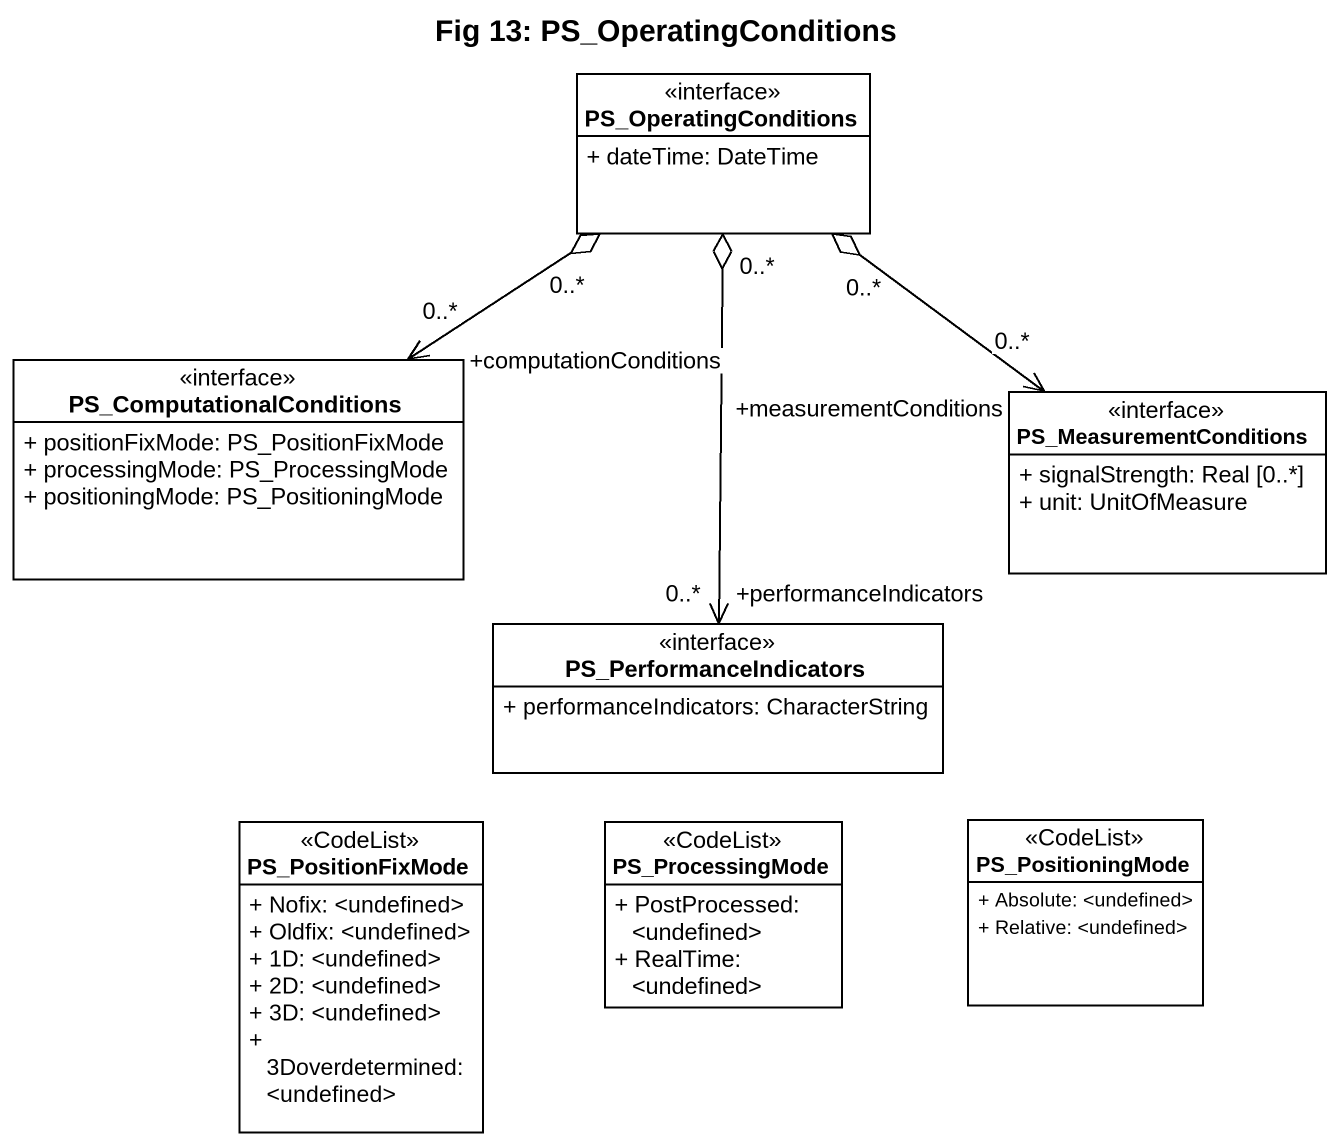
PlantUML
@startuml
title Fig 13: PS_OperatingConditions
hide circle
hide empty members
skinparam classAttributeIconSize 0
class PS_OperatingConditions <<interface>> #FFFFFF {
  + dateTime: DateTime
}
class PS_ComputationalConditions <<interface>> #FFFFFF {
  + positionFixMode: PS_PositionFixMode
  + processingMode: PS_ProcessingMode
  + positioningMode: PS_PositioningMode
}
class PS_MeasurementConditions <<interface>> #FFFFFF {
  + signalStrength: Real [0..*]
  + unit: UnitOfMeasure
}
class PS_PerformanceIndicators <<interface>> #FFFFFF {
  + performanceIndicators: CharacterString
}
class PS_PositioningMode <<CodeList>> #FFFFFF {
  + Absolute: <undefined>
  + Relative: <undefined>
}
class PS_PositionFixMode <<CodeList>> #FFFFFF {
  + Nofix: <undefined>
  + Oldfix: <undefined>
  + 1D: <undefined>
  + 2D: <undefined>
  + 3D: <undefined>
  + 3Doverdetermined: <undefined>
}
class PS_ProcessingMode <<CodeList>> #FFFFFF {
  + PostProcessed: <undefined>
  + RealTime: <undefined>
}
PS_OperatingConditions "0..*" o--> "+computationConditions\n0..*" PS_ComputationalConditions
PS_OperatingConditions "0..*" o--> "+measurementConditions\n0..*" PS_MeasurementConditions
PS_OperatingConditions "0..*" o--> "+performanceIndicators\n0..*" PS_PerformanceIndicators
@enduml
